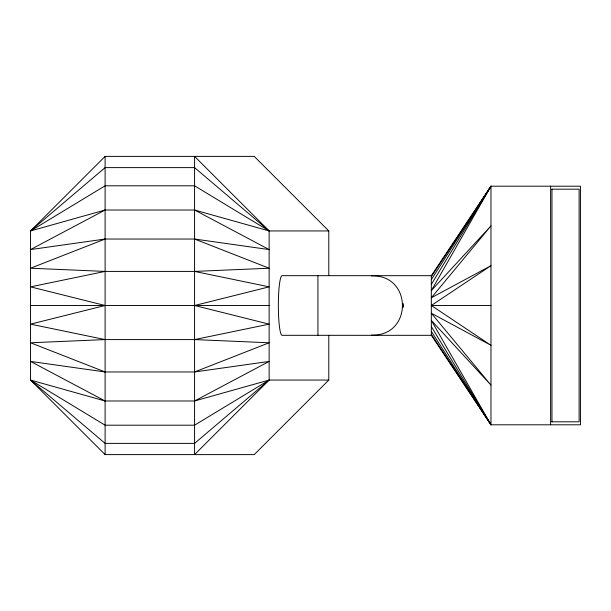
<?xml version="1.0" encoding="UTF-8"?>
<svg xmlns="http://www.w3.org/2000/svg" width="611" height="611" viewBox="0 0 611 611"><rect width="100%" height="100%" fill="white"/><g stroke="black" fill="none" stroke-linecap="round" stroke-linejoin="round"><path stroke-width="0.92" d="M431.335 279.67L490.977 186.202L431.335 290.592L490.977 225.871L431.335 297.778L490.977 265.686L431.335 305.5L490.977 345.314L431.335 313.222L490.977 385.129L431.335 320.408L490.977 424.798L580.45 424.798L580.45 186.202L490.977 186.202L431.335 275.676L431.335 335.324L490.977 424.798L490.977 186.202L431.335 276.691M431.335 284.413L490.977 186.202M328.787 335.416L328.787 380.057L254.229 454.615L105.107 454.615L30.55 380.057L30.55 230.943L105.107 156.385L254.229 156.385L328.787 230.943L328.787 275.584M30.55 230.943L105.107 185.805L194.581 185.805L269.138 230.943L194.581 156.385L194.581 454.615L269.138 380.057L269.138 230.943L194.581 210.016L105.107 210.016L30.55 230.943L105.107 167.62L194.581 167.62L269.138 230.943L328.787 230.943M105.107 210.016L30.55 249.578L105.107 239.038L194.581 239.038L269.138 249.578L194.581 210.016M194.581 400.984L269.138 361.422L194.581 371.962L105.107 371.962L30.55 361.422L105.107 400.984L194.581 400.984L269.138 380.057L328.787 380.057M105.107 239.038L30.55 268.221L105.107 271.414L194.581 271.414L269.138 268.221L194.581 239.038M194.581 371.962L269.138 342.779L194.581 339.586L105.107 339.586L30.55 342.779L105.107 371.962M105.107 271.414L30.55 286.857L105.107 305.5L30.55 324.143L105.107 339.586M194.581 339.586L269.138 324.143L194.581 305.5L269.138 286.857L194.581 271.414M371.427 275.905C412.753 274.324 412.753 336.676 371.427 335.095M551.718 189.189L579.113 189.189L579.113 421.811L551.718 421.811M431.335 275.676L282.083 275.676A30.199 3.742 -90 0 0 279.448 284.421A29.687 3.681 90 0 0 279.448 326.595A30.199 3.742 -90 0 0 282.083 335.317L431.335 335.324M30.55 305.5L269.138 305.5M431.335 305.5L490.977 305.5M30.55 380.057L105.107 425.195L194.581 425.195L269.138 380.057L194.581 443.38L105.107 443.38L30.55 380.057L105.107 400.984M431.335 334.309L490.977 424.798L431.335 326.587M431.335 331.33L490.977 424.798M551.962 189.189L551.962 421.811M550.626 186.202L550.626 424.798M317.934 275.676L317.934 335.324M105.107 156.385L105.107 454.615M403.031 305.5L402.97 307.44L402.97 303.56L403.031 305.5"/></g></svg>
